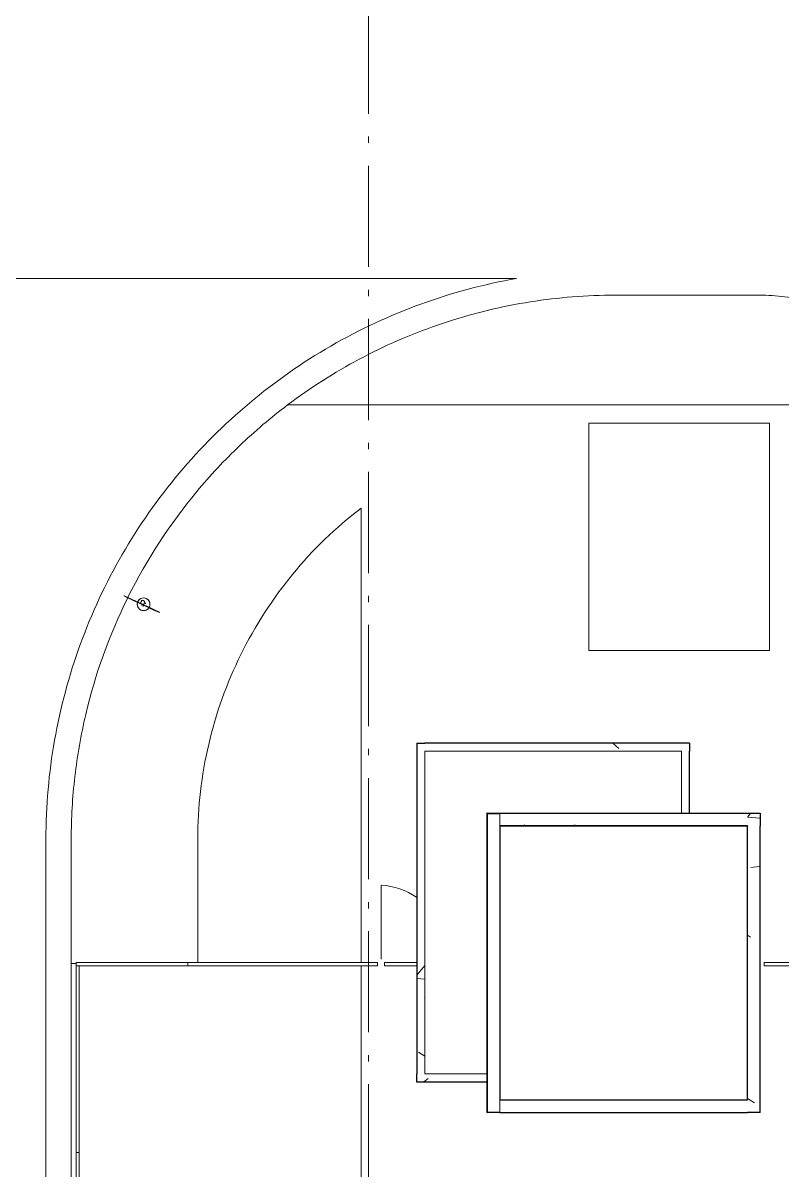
# Model space of a CAD drawing. Header units: metres. Extents: x -55 to 260, y -121 to 64.
# Drawn here: x -17.66 to -5.66, y 28.05 to 46.18 of the extents above; entities that cross this region are included whole.
import ezdxf

# ---------------------------------------------------------------- set-up
doc = ezdxf.new("R2010")
doc.units = ezdxf.units.M
doc.linetypes.add('01_Grid', pattern=[2.32, 1.6, -0.36, 0, -0.36])
for name, color, linetype, lineweight in [('0-1', 7, 'Continuous', 5), ('03EJES-1', 1, '01_Grid', 5), ('06MUR-1', 253, 'Continuous', 5), ('06MUR-2', 53, 'Continuous', 25), ('06MUREXT-1', 9, 'Continuous', 15), ('45ESTAC-1', 253, 'Continuous', 5), ('46BANQ-1', 253, 'Continuous', 5), ('54ESTRUCTURA-1', 43, 'Continuous', 13), ('55BARANDAL-1', 253, 'Continuous', 5), ('70LINEA-1', 254, 'Continuous', 5), ('70LINEA_0_25-1', 9, 'Continuous', 15)]:
    doc.layers.add(name, color=color, linetype=linetype, lineweight=lineweight)
pattern_1 = [(50, (0, 0), (2.9148, -0.25534), [0.3048, -3.353]), (355, (0, 0), (-0.5639, 3.05678), [0.24384, -2.682]), (100.451, (0.243, -0.0213), (2.35075, 2.8019), [0.25904, -2.849]), (46.184, (0, 0.8128), (4.33666, -0.6728), [0.4572, -5.029]), (96.636, (0.3614, 0.7567), (3.798, 3.9584), [0.38856, -4.274]), (351.184, (0, 0.813), (3.7986, 3.9586), [0.36576, -4.023]), (21, (0.4064, 0.6096), (2.42556, -1.63645), [0.3048, -3.353]), (326, (0.4064, 0.6096), (0.98876, 2.9469), [0.24384, -2.682]), (71.451, (0.6086, 0.4733), (3.4144, 1.31093), [0.25904, -2.849]), (37.5, (0, 0), (0.04956, 1.3527), [0.13411, -2.516, 0.13411, -2.589, -2.692]), (37.5, (0, 0), (0.04956, 1.3527), [-5.373, 0.13411, -2.558]), (7.5, (0, 0), (1.06888, 1.60323), [0.13411, -1.418, 0.13411, -2.455, -1.026]), (7.5, (0, 0), (1.06888, 1.60323), [-4.141, 0.13411, -0.89205]), (327.5, (-0.9063, 0), (2.169315, -0.091976), [0.13411, -0.88189, 0.13411, -3.036, -4.206]), (327.5, (-0.9063, 0), (2.169315, -0.091976), [-4.186, 0.13411, -4.072]), (317.5, (-1.313, 0), (2.37031, 0.40642), [0.13411, -1.187, 0.13411, -1.971, -2.987]), (317.5, (-1.313, 0), (2.37031, 0.40642), [-3.426, 0.13411, -2.853])]

# ---------------------------------------------------------------- blocks, each defined once
blk = doc.blocks.new('Railing - Railing-7535622-A1 _ A700')
at = {"layer": '55BARANDAL-1'}
for p, q in [((-16.816, 31.275), (-16.816, 28.326)), ((-16.766, 28.326), (-16.766, 31.275)), ((-16.766, 28.326), (-16.816, 28.326))]:
    blk.add_line(p, q, dxfattribs=at)
blk = doc.blocks.new('Railing - Railing-7671008-A1 _ A700')
at = {"layer": '55BARANDAL-1'}
for p, q in [((-15.051, 31.275), (-15.051, 31.326)), ((-12.051, 31.326), (-15.051, 31.326)), ((-15.051, 31.275), (-12.051, 31.275)), ((-12.051, 31.326), (-12.051, 31.275))]:
    blk.add_line(p, q, dxfattribs=at)
blk = doc.blocks.new('Railing - Railing-7671147-A1 _ A700')
at = {"layer": '55BARANDAL-1'}
for p, q in [((-16.816, 31.275), (-16.816, 31.326)), ((-15.051, 31.326), (-16.816, 31.326)), ((-16.816, 31.275), (-15.051, 31.275)), ((-15.051, 31.326), (-15.051, 31.275))]:
    blk.add_line(p, q, dxfattribs=at)
blk = doc.blocks.new('Railing - Railing-7671262-A1 _ A700')
at = {"layer": '55BARANDAL-1'}
for p, q in [((-11.941, 31.275), (-11.941, 31.326)), ((-11.43, 31.326), (-11.941, 31.326)), ((-11.941, 31.275), (-11.43, 31.275))]:
    blk.add_line(p, q, dxfattribs=at)
blk = doc.blocks.new('Railing - Railing-7673697-A1 _ A700')
at = {"layer": '55BARANDAL-1'}
for p, q in [((-5.941, 31.275), (-5.941, 31.326)), ((-4.254, 31.326), (-5.941, 31.326)), ((-5.941, 31.275), (-4.254, 31.275)), ((-4.254, 31.326), (-4.254, 31.275))]:
    blk.add_line(p, q, dxfattribs=at)
blk = doc.blocks.new('Railing - Railing-7675498-A1 _ A700')
at = {"layer": '55BARANDAL-1'}
for p, q in [((-16.816, 28.326), (-16.766, 28.326)), ((-16.816, 28.326), (-16.816, 25.326)), ((-16.766, 25.326), (-16.766, 28.326)), ((-16.766, 25.326), (-16.816, 25.326))]:
    blk.add_line(p, q, dxfattribs=at)
blk = doc.blocks.new('Sign - Stop - 30 Km_h-V261-A1 _ A700')
at = {"layer": '45ESTAC-1'}
for p, q in [((-16.058, 37.127), (-16.059, 37.126)), ((-15.895, 37.051), (-16.059, 37.126)), ((-16.059, 37.126), (-16.057, 37.122)), ((-16.057, 37.123), (-16.058, 37.127)), ((-16.058, 37.127), (-15.895, 37.052)), ((-16.021, 37.106), (-16.057, 37.123)), ((-16.057, 37.123), (-16.057, 37.122)), ((-16.057, 37.122), (-16.018, 37.104)), ((-16.039, 37.114), (-16.04, 37.117)), ((-16.04, 37.117), (-15.888, 37.048)), ((-16.018, 37.104), (-16.039, 37.114)), ((-16.021, 37.106), (-16.022, 37.109)), ((-16.022, 37.109), (-15.88, 37.044)), ((-16.019, 37.103), (-16.018, 37.104)), ((-16.019, 37.103), (-16.002, 37.095)), ((-15.969, 37.081), (-16.019, 37.103)), ((-16.018, 37.104), (-15.968, 37.083)), ((-16.002, 37.095), (-15.989, 37.089)), ((-15.992, 37.091), (-15.983, 37.087)), ((-15.989, 37.089), (-15.93, 37.062)), ((-15.983, 37.087), (-15.968, 37.08)), ((-15.936, 37.065), (-15.983, 37.087)), ((-15.968, 37.083), (-15.969, 37.081)), ((-15.969, 37.082), (-15.951, 37.074)), ((-15.952, 37.073), (-15.969, 37.081)), ((-15.969, 37.08), (-15.892, 37.043)), ((-15.968, 37.083), (-15.951, 37.075)), ((-15.967, 37.082), (-15.968, 37.08)), ((-15.968, 37.08), (-15.96, 37.077)), ((-15.959, 37.079), (-15.967, 37.082)), ((-15.96, 37.077), (-15.959, 37.079)), ((-15.96, 37.077), (-15.95, 37.072)), ((-15.951, 37.075), (-15.959, 37.079)), ((-15.951, 37.075), (-15.952, 37.073)), ((-15.9, 37.047), (-15.952, 37.073)), ((-15.951, 37.075), (-15.899, 37.049)), ((-15.95, 37.072), (-15.936, 37.065)), ((-15.91, 37.053), (-15.943, 37.068)), ((-15.922, 37.059), (-15.936, 37.065)), ((-15.93, 37.062), (-15.916, 37.055)), ((-15.916, 37.055), (-15.9, 37.047)), ((-15.899, 37.049), (-15.9, 37.047)), ((-15.877, 37.037), (-15.899, 37.048)), ((-15.884, 37.04), (-15.899, 37.047)), ((-15.895, 37.052), (-15.663, 36.944)), ((-15.895, 37.052), (-15.895, 37.051)), ((-15.663, 36.943), (-15.895, 37.051)), ((-15.892, 37.043), (-15.78, 36.991)), ((-15.888, 37.048), (-15.67, 36.946)), ((-15.78, 36.992), (-15.884, 37.04)), ((-15.881, 37.043), (-15.882, 37.041)), ((-15.866, 37.034), (-15.882, 37.041)), ((-15.882, 37.041), (-15.881, 37.039)), ((-15.88, 37.04), (-15.881, 37.043)), ((-15.881, 37.043), (-15.865, 37.035)), ((-15.881, 37.039), (-15.88, 37.04)), ((-15.881, 37.039), (-15.796, 36.999)), ((-15.88, 37.044), (-15.678, 36.949)), ((-15.865, 37.033), (-15.88, 37.04)), ((-15.865, 37.032), (-15.877, 37.037)), ((-15.865, 37.035), (-15.866, 37.034)), ((-15.865, 37.031), (-15.866, 37.034)), ((-15.865, 37.035), (-15.864, 37.033)), ((-15.864, 37.033), (-15.865, 37.031)), ((-15.796, 36.999), (-15.865, 37.031)), ((-15.864, 37.033), (-15.796, 37.001)), ((-15.796, 37.001), (-15.795, 37.001)), ((-15.796, 37.001), (-15.796, 36.999)), ((-15.796, 36.999), (-15.796, 36.999)), ((-15.78, 36.992), (-15.796, 36.999)), ((-15.789, 37.008), (-15.772, 36.971)), ((-15.786, 36.998), (-15.787, 36.996)), ((-15.686, 36.949), (-15.787, 36.996)), ((-15.787, 36.996), (-15.744, 36.976)), ((-15.786, 36.998), (-15.685, 36.951)), ((-15.716, 36.997), (-15.733, 37.034)), ((-15.653, 37.025), (-15.657, 37.034)), ((-15.838, 36.948), (-15.834, 36.94)), ((-15.667, 36.939), (-15.778, 36.991)), ((-15.675, 36.943), (-15.778, 36.991)), ((-15.778, 36.99), (-15.659, 36.935)), ((-15.744, 36.976), (-15.743, 36.974)), ((-15.743, 36.974), (-15.742, 36.976)), ((-15.743, 36.974), (-15.727, 36.967)), ((-15.727, 36.967), (-15.728, 36.969)), ((-15.728, 36.969), (-15.686, 36.949)), ((-15.727, 36.969), (-15.727, 36.967)), ((-15.685, 36.951), (-15.686, 36.949)), ((-15.686, 36.949), (-15.686, 36.949)), ((-15.685, 36.951), (-15.685, 36.951)), ((-15.678, 36.949), (-15.534, 36.881)), ((-15.532, 36.878), (-15.675, 36.943)), ((-15.67, 36.946), (-15.516, 36.872)), ((-15.667, 36.94), (-15.666, 36.941)), ((-15.667, 36.94), (-15.663, 36.937)), ((-15.663, 36.938), (-15.667, 36.94)), ((-15.514, 36.869), (-15.667, 36.939)), ((-15.666, 36.941), (-15.662, 36.94)), ((-15.662, 36.939), (-15.666, 36.941)), ((-15.663, 36.944), (-15.497, 36.865)), ((-15.663, 36.943), (-15.663, 36.944)), ((-15.498, 36.864), (-15.663, 36.943)), ((-15.662, 36.94), (-15.663, 36.938)), ((-15.662, 36.939), (-15.663, 36.937)), ((-15.657, 36.936), (-15.663, 36.938)), ((-15.663, 36.937), (-15.65, 36.931)), ((-15.662, 36.94), (-15.656, 36.937)), ((-15.649, 36.933), (-15.662, 36.939)), ((-15.659, 36.935), (-15.496, 36.861)), ((-15.656, 36.937), (-15.657, 36.936)), ((-15.649, 36.932), (-15.657, 36.936)), ((-15.656, 36.937), (-15.648, 36.934)), ((-15.65, 36.934), (-15.651, 36.932)), ((-15.651, 36.932), (-15.648, 36.931)), ((-15.647, 36.93), (-15.651, 36.932)), ((-15.65, 36.934), (-15.647, 36.932)), ((-15.647, 36.933), (-15.65, 36.934)), ((-15.649, 36.933), (-15.65, 36.931)), ((-15.65, 36.931), (-15.641, 36.927)), ((-15.648, 36.934), (-15.649, 36.932)), ((-15.64, 36.928), (-15.649, 36.933)), ((-15.639, 36.928), (-15.649, 36.932)), ((-15.648, 36.934), (-15.639, 36.929)), ((-15.647, 36.933), (-15.648, 36.931)), ((-15.648, 36.931), (-15.638, 36.927)), ((-15.637, 36.928), (-15.647, 36.933)), ((-15.647, 36.932), (-15.636, 36.927)), ((-15.647, 36.932), (-15.647, 36.93)), ((-15.637, 36.925), (-15.647, 36.93)), ((-15.64, 36.928), (-15.641, 36.927)), ((-15.641, 36.927), (-15.629, 36.921)), ((-15.629, 36.923), (-15.64, 36.928)), ((-15.639, 36.929), (-15.628, 36.924)), ((-15.639, 36.929), (-15.639, 36.928)), ((-15.629, 36.923), (-15.639, 36.928)), ((-15.637, 36.928), (-15.638, 36.927)), ((-15.638, 36.927), (-15.623, 36.92)), ((-15.622, 36.921), (-15.637, 36.928)), ((-15.636, 36.927), (-15.637, 36.925)), ((-15.621, 36.918), (-15.637, 36.925)), ((-15.636, 36.927), (-15.621, 36.919)), ((-15.628, 36.924), (-15.629, 36.923)), ((-15.617, 36.917), (-15.629, 36.923)), ((-15.616, 36.917), (-15.629, 36.923)), ((-15.629, 36.923), (-15.629, 36.921)), ((-15.629, 36.921), (-15.617, 36.915)), ((-15.628, 36.924), (-15.616, 36.919)), ((-15.623, 36.92), (-15.622, 36.921)), ((-15.623, 36.92), (-15.604, 36.911)), ((-15.603, 36.912), (-15.622, 36.921)), ((-15.621, 36.919), (-15.602, 36.911)), ((-15.621, 36.919), (-15.621, 36.918)), ((-15.603, 36.909), (-15.621, 36.918)), ((-15.616, 36.919), (-15.617, 36.917)), ((-15.604, 36.911), (-15.617, 36.917)), ((-15.616, 36.917), (-15.617, 36.915)), ((-15.617, 36.915), (-15.603, 36.909)), ((-15.616, 36.919), (-15.603, 36.913)), ((-15.602, 36.91), (-15.616, 36.917)), ((-15.603, 36.913), (-15.604, 36.911)), ((-15.603, 36.912), (-15.604, 36.911)), ((-15.587, 36.903), (-15.604, 36.911)), ((-15.604, 36.911), (-15.591, 36.905)), ((-15.603, 36.913), (-15.586, 36.905)), ((-15.59, 36.907), (-15.603, 36.912)), ((-15.602, 36.911), (-15.603, 36.909)), ((-15.602, 36.91), (-15.603, 36.909)), ((-15.603, 36.909), (-15.589, 36.902)), ((-15.584, 36.9), (-15.603, 36.909)), ((-15.602, 36.911), (-15.584, 36.902)), ((-15.588, 36.904), (-15.602, 36.91)), ((-15.59, 36.907), (-15.591, 36.905)), ((-15.591, 36.905), (-15.58, 36.9)), ((-15.579, 36.901), (-15.59, 36.907)), ((-15.588, 36.904), (-15.589, 36.902)), ((-15.589, 36.902), (-15.576, 36.897)), ((-15.576, 36.898), (-15.588, 36.904)), ((-15.586, 36.905), (-15.587, 36.903)), ((-15.572, 36.896), (-15.587, 36.903)), ((-15.586, 36.905), (-15.571, 36.898)), ((-15.584, 36.902), (-15.568, 36.895)), ((-15.584, 36.902), (-15.584, 36.9)), ((-15.569, 36.893), (-15.584, 36.9)), ((-15.579, 36.901), (-15.58, 36.9)), ((-15.58, 36.9), (-15.57, 36.895)), ((-15.569, 36.897), (-15.579, 36.901)), ((-15.565, 36.893), (-15.576, 36.898)), ((-15.576, 36.898), (-15.576, 36.897)), ((-15.576, 36.897), (-15.565, 36.892)), ((-15.571, 36.898), (-15.572, 36.896)), ((-15.559, 36.89), (-15.572, 36.896)), ((-15.571, 36.898), (-15.558, 36.891)), ((-15.569, 36.897), (-15.57, 36.895)), ((-15.57, 36.895), (-15.563, 36.892)), ((-15.562, 36.893), (-15.569, 36.897)), ((-15.568, 36.895), (-15.569, 36.893)), ((-15.559, 36.889), (-15.569, 36.893)), ((-15.568, 36.895), (-15.558, 36.891)), ((-15.555, 36.889), (-15.565, 36.893)), ((-15.565, 36.893), (-15.565, 36.892)), ((-15.565, 36.892), (-15.556, 36.887)), ((-15.562, 36.893), (-15.563, 36.892)), ((-15.563, 36.892), (-15.558, 36.889)), ((-15.557, 36.891), (-15.562, 36.893)), ((-15.558, 36.891), (-15.559, 36.889)), ((-15.558, 36.891), (-15.559, 36.89)), ((-15.548, 36.885), (-15.559, 36.89)), ((-15.556, 36.888), (-15.559, 36.889)), ((-15.558, 36.891), (-15.555, 36.889)), ((-15.558, 36.891), (-15.548, 36.887)), ((-15.557, 36.891), (-15.558, 36.889)), ((-15.558, 36.889), (-15.556, 36.888)), ((-15.555, 36.889), (-15.557, 36.891)), ((-15.555, 36.889), (-15.556, 36.888)), ((-15.555, 36.889), (-15.556, 36.887)), ((-15.556, 36.887), (-15.544, 36.882)), ((-15.543, 36.883), (-15.555, 36.889)), ((-15.548, 36.887), (-15.541, 36.883)), ((-15.548, 36.887), (-15.548, 36.885)), ((-15.542, 36.882), (-15.548, 36.885)), ((-15.543, 36.883), (-15.544, 36.882)), ((-15.544, 36.882), (-15.54, 36.88)), ((-15.539, 36.882), (-15.543, 36.883)), ((-15.541, 36.883), (-15.542, 36.882)), ((-15.54, 36.88), (-15.542, 36.882)), ((-15.541, 36.883), (-15.539, 36.882)), ((-15.539, 36.882), (-15.54, 36.88)), ((-15.534, 36.881), (-15.532, 36.878)), ((-15.496, 36.862), (-15.533, 36.879)), ((-15.516, 36.872), (-15.514, 36.869)), ((-15.497, 36.865), (-15.498, 36.864)), ((-15.496, 36.861), (-15.498, 36.864)), ((-15.497, 36.865), (-15.496, 36.862)), ((-15.496, 36.862), (-15.496, 36.861))]:
    blk.add_line(p, q, dxfattribs=at)
for centre, major_axis, start_param, end_param in [((-15.748, 36.991), (0.0905, 0.0426), 2.398674, 3.31202), ((-15.748, 36.991), (0.0905, 0.0426), 2.264822, 2.334336), ((-15.748, 36.991), (0.0905, 0.0426), 6.104547, 8.548008), ((-15.761, 37.021), (0.028, 0.0132), 2.264822, 3.31202), ((-15.761, 37.021), (0.028, 0.0132), 5.930014, 8.548008), ((-15.761, 37.021), (0.028, 0.0132), 4.882816, 5.144616), ((-15.761, 37.021), (0.028, 0.0132), 5.144616, 5.406415), ((-15.761, 37.021), (0.028, 0.0132), 5.406415, 5.668214), ((-15.761, 37.021), (0.028, 0.0132), 5.668214, 5.930014), ((-15.748, 36.991), (0.028, 0.0132), 6.034733, 6.540386), ((-15.748, 36.991), (0.0905, 0.0426), 5.755481, 6.104547), ((-15.748, 36.991), (0.0905, 0.0426), 3.31202, 3.661086), ((-15.748, 36.991), (0.0905, 0.0426), 3.661086, 5.057349), ((-15.748, 36.991), (0.028, 0.0132), 2.927573, 3.141593), ((-15.761, 37.021), (0.028, 0.0132), 4.359217, 4.621017), ((-15.748, 36.991), (0.028, 0.0132), 3.936669, 4.149778), ((-15.761, 37.021), (0.028, 0.0132), 4.621017, 4.882816), ((-15.748, 36.991), (0.0905, 0.0426), 5.057349, 5.275819), ((-15.748, 36.991), (0.0905, 0.0426), 5.321403, 5.406415), ((-15.748, 36.991), (0.0905, 0.0426), 5.406415, 5.755481)]:
    blk.add_ellipse(centre, major_axis=major_axis, ratio=0.9999, start_param=start_param, end_param=end_param, dxfattribs=at)
blk = doc.blocks.new('22011_AR_rvt-1-A1 _ A700')
at = {"layer": '06MUR-1'}
h = blk.add_hatch(dxfattribs=at)
h.set_pattern_fill('FP_1', color=256, style=0, pattern_type=2)
h.set_pattern_definition(pattern_1)
h.paths.add_polyline_path([(-11.43, 29.566), (-11.303, 29.566), (-11.303, 34.796), (-11.43, 34.796), (-11.43, 30.65)])
h = blk.add_hatch(dxfattribs=at)
h.set_pattern_fill('FP_1', color=256, style=0, pattern_type=2)
h.set_pattern_definition(pattern_1)
h.paths.add_polyline_path([(-7.249, 34.669), (-7.122, 34.669), (-7.122, 34.796), (-11.303, 34.796), (-11.303, 34.669), (-8.054, 34.669)])
h = blk.add_hatch(dxfattribs=at)
h.set_pattern_fill('FP_1', color=256, style=0, pattern_type=2)
h.set_pattern_definition(pattern_1)
h.paths.add_polyline_path([(-7.122, 34.796), (-7.122, 34.797), (-8.054, 34.796)])
h = blk.add_hatch(dxfattribs=at)
h.set_pattern_fill('FP_1', color=256, style=0, pattern_type=2)
h.set_pattern_definition(pattern_1)
h.paths.add_polyline_path([(-6.002, 33.686), (-6.002, 33.687), (-6.514, 33.686)])
h.paths.add_polyline_path([(-10.12, 33.686), (-10.12, 33.687), (-10.32, 33.686)])
h = blk.add_hatch(dxfattribs=at)
h.set_pattern_fill('FP_1', color=256, style=0, pattern_type=2)
h.set_pattern_definition(pattern_1)
h.paths.add_polyline_path([(-8.054, 33.486), (-6.002, 33.486), (-6.002, 33.686), (-10.12, 33.686), (-10.119, 33.486), (-9.595, 33.486)])
h = blk.add_hatch(dxfattribs=at)
h.set_pattern_fill('FP_1', color=256, style=0, pattern_type=2)
h.set_pattern_definition(pattern_1)
h.paths.add_polyline_path([(-6.002, 28.958), (-6.001, 28.958), (-6.002, 29.628)])
h.paths.add_polyline_path([(-6.002, 33.486), (-6.001, 33.486), (-6.002, 33.686)])
h = blk.add_hatch(dxfattribs=at)
h.set_pattern_fill('FP_1', color=256, style=0, pattern_type=2)
h.set_pattern_definition(pattern_1)
h.paths.add_polyline_path([(-6.203, 33.485), (-6.202, 33.486), (-6.514, 33.485)])
h = blk.add_hatch(dxfattribs=at)
h.set_pattern_fill('FP_1', color=256, style=0, pattern_type=2)
h.set_pattern_definition(pattern_1)
h.paths.add_polyline_path([(-6.002, 28.958), (-6.002, 33.486), (-6.202, 33.485), (-6.202, 28.958)])
h = blk.add_hatch(dxfattribs=at)
h.set_pattern_fill('FP_1', color=256, style=0, pattern_type=2)
h.set_pattern_definition(pattern_1)
h.paths.add_polyline_path([(-10.321, 29.439), (-10.32, 29.439), (-10.321, 29.566), (-11.43, 29.566), (-11.43, 29.439), (-11.135, 29.439)])
at = {"layer": '06MUR-2'}
for p, q in [((-11.43, 34.797), (-11.431, 34.797)), ((-11.431, 34.797), (-11.431, 34.796)), ((-11.431, 34.796), (-11.43, 34.796)), ((-11.43, 34.797), (-11.43, 34.796)), ((-11.43, 34.796), (-11.43, 29.566)), ((-11.43, 34.796), (-11.303, 34.796)), ((-7.122, 34.796), (-11.303, 34.796)), ((-7.121, 34.797), (-7.122, 34.797)), ((-7.122, 34.797), (-7.122, 34.796)), ((-7.121, 34.796), (-7.122, 34.796)), ((-7.122, 34.796), (-7.122, 34.669)), ((-7.122, 33.687), (-7.122, 34.669)), ((-7.121, 34.796), (-7.121, 34.797)), ((-10.32, 33.687), (-10.321, 33.687)), ((-10.321, 33.687), (-10.321, 33.686)), ((-10.321, 33.686), (-10.32, 33.686)), ((-10.32, 33.687), (-10.32, 33.686)), ((-10.32, 33.686), (-10.32, 29.566)), ((-10.32, 33.686), (-10.12, 33.686)), ((-10.119, 33.687), (-10.12, 33.687)), ((-10.12, 33.686), (-10.12, 33.687)), ((-10.12, 33.686), (-10.119, 33.686)), ((-7.249, 33.686), (-10.119, 33.686)), ((-7.249, 33.686), (-7.249, 33.687)), ((-7.122, 33.686), (-7.249, 33.686)), ((-7.122, 33.686), (-7.249, 33.686)), ((-7.122, 33.686), (-7.122, 33.687)), ((-7.122, 33.687), (-7.121, 33.687)), ((-6.002, 33.686), (-7.122, 33.686)), ((-6.001, 33.687), (-6.002, 33.687)), ((-6.002, 33.687), (-6.002, 33.686)), ((-6.001, 33.686), (-6.002, 33.686)), ((-6.002, 33.686), (-6.002, 33.486)), ((-6.001, 33.686), (-6.001, 33.687)), ((-10.12, 33.486), (-10.12, 29.158)), ((-10.12, 33.486), (-10.119, 33.486)), ((-6.202, 33.486), (-10.119, 33.486)), ((-6.202, 33.486), (-6.202, 33.485)), ((-6.202, 29.158), (-6.202, 33.485)), ((-6.002, 33.486), (-6.002, 33.485)), ((-6.002, 33.486), (-6.001, 33.486)), ((-6.002, 28.958), (-6.002, 33.485)), ((-6.001, 33.485), (-6.001, 33.486)), ((-11.43, 29.439), (-11.43, 29.566)), ((-10.321, 29.566), (-10.32, 29.566)), ((-10.32, 29.566), (-10.32, 29.439)), ((-10.32, 29.566), (-10.32, 29.439)), ((-11.431, 29.439), (-11.43, 29.439)), ((-11.431, 29.439), (-11.431, 29.438)), ((-11.431, 29.438), (-11.43, 29.438)), ((-11.43, 29.439), (-10.321, 29.439)), ((-11.43, 29.438), (-11.43, 29.439)), ((-10.321, 29.439), (-10.32, 29.439)), ((-10.321, 29.438), (-10.321, 29.439)), ((-10.32, 29.439), (-10.32, 28.958)), ((-10.119, 29.158), (-10.12, 29.158)), ((-10.119, 29.158), (-6.203, 29.158)), ((-6.202, 29.158), (-6.203, 29.158)), ((-10.32, 28.958), (-10.321, 28.958)), ((-10.321, 28.958), (-10.321, 28.957)), ((-10.321, 28.957), (-10.32, 28.957)), ((-10.32, 28.958), (-10.32, 28.957)), ((-10.12, 28.958), (-10.32, 28.958)), ((-10.119, 28.958), (-10.12, 28.958)), ((-10.12, 28.957), (-10.12, 28.958)), ((-10.12, 28.957), (-10.119, 28.957)), ((-10.119, 28.958), (-6.203, 28.958)), ((-6.202, 28.958), (-6.203, 28.958)), ((-6.203, 28.957), (-6.202, 28.957)), ((-6.002, 28.958), (-6.202, 28.958)), ((-6.202, 28.958), (-6.202, 28.957)), ((-6.002, 28.957), (-6.002, 28.958)), ((-6.001, 28.958), (-6.002, 28.958)), ((-6.002, 28.957), (-6.001, 28.957)), ((-6.001, 28.957), (-6.001, 28.958))]:
    blk.add_line(p, q, dxfattribs=at)
at = {"layer": '06MUREXT-1'}
for p, q in [((-11.303, 34.797), (-11.431, 34.797)), ((-11.431, 34.797), (-11.431, 29.566)), ((-7.121, 34.797), (-11.303, 34.797)), ((-11.303, 29.566), (-11.303, 34.669)), ((-11.303, 34.669), (-7.249, 34.669)), ((-7.249, 34.669), (-7.249, 33.687)), ((-7.121, 34.669), (-7.121, 34.797)), ((-7.121, 33.687), (-7.121, 34.669)), ((-10.119, 33.687), (-10.321, 33.687)), ((-10.321, 33.687), (-10.321, 29.566)), ((-7.249, 33.687), (-10.119, 33.687)), ((-6.001, 33.687), (-7.121, 33.687)), ((-6.001, 33.485), (-6.001, 33.687)), ((-10.119, 29.159), (-10.119, 33.485)), ((-10.119, 33.485), (-6.203, 33.485)), ((-6.203, 33.485), (-6.203, 29.159)), ((-6.001, 28.957), (-6.001, 33.485)), ((-11.431, 29.566), (-11.431, 29.438)), ((-10.321, 29.566), (-11.303, 29.566)), ((-11.431, 29.438), (-10.321, 29.438)), ((-10.321, 29.438), (-10.321, 28.957)), ((-6.203, 29.159), (-10.119, 29.159)), ((-10.321, 28.957), (-10.119, 28.957)), ((-10.119, 28.957), (-6.203, 28.957)), ((-6.203, 28.957), (-6.001, 28.957))]:
    blk.add_line(p, q, dxfattribs=at)
at = {"layer": '46BANQ-1'}
for p, q in [((-32.662, 42.142), (-9.852, 42.142)), ((-17.292, 33.278), (-17.292, 29.064)), ((-17.292, 29.064), (-17.292, 20.804))]:
    blk.add_line(p, q, dxfattribs=at)
blk.add_open_spline([(-9.852, 42.142), (-10.368, 42.051), (-11.383, 41.779), (-12.813, 41.113), (-14.105, 40.208), (-15.22, 39.093), (-16.125, 37.802), (-16.792, 36.372), (-17.2, 34.849), (-17.292, 33.802), (-17.292, 33.278)], degree=3, dxfattribs=at)
at = {"layer": '54ESTRUCTURA-1'}
for p, q in [((-11.303, 34.669), (-11.303, 29.566)), ((-7.249, 34.669), (-11.303, 34.669)), ((-7.249, 33.686), (-7.249, 34.669)), ((-6.002, 33.686), (-7.249, 33.686)), ((-6.002, 28.958), (-6.002, 33.686)), ((-11.303, 29.566), (-10.32, 29.566)), ((-10.32, 29.566), (-10.32, 28.958)), ((-10.32, 28.958), (-6.002, 28.958))]:
    blk.add_line(p, q, dxfattribs=at)
at = {"layer": '70LINEA-1'}
for p, q in [((-13.473, 40.142), (-3.514, 40.142)), ((-5.854, 39.855), (-8.712, 39.855)), ((-8.712, 39.855), (-8.712, 36.262)), ((-5.854, 36.262), (-5.854, 39.855)), ((-12.311, 31.326), (-12.311, 38.513)), ((-8.712, 36.262), (-5.854, 36.262)), ((-16.892, 31.314), (-16.892, 33.278)), ((-14.892, 33.278), (-14.892, 31.326)), ((-11.991, 31.381), (-11.991, 32.551)), ((-16.816, 31.314), (-16.892, 31.314)), ((-16.892, 20.804), (-16.892, 31.314)), ((-12.311, 20.453), (-12.311, 31.275))]:
    blk.add_line(p, q, dxfattribs=at)
blk.add_arc((-12.088, 31.355), 1.2, 56.8909, 85.3363, dxfattribs=at)
for points, knots in [([(-15.997, 37.097), (-15.995, 37.102), (-15.698, 37.7), (-15.149, 38.542), (-14.243, 39.512), (-13.738, 39.942), (-13.473, 40.142)], [-0.5021117, -0.5021117, -0.5021117, -0.5021117, -0.5, -0.25, -0.125, 0, 0, 0, 0]), ([(-16.892, 33.278), (-16.892, 33.609), (-16.853, 34.271), (-16.626, 35.572), (-16.29, 36.507), (-15.999, 37.094)], [-1, -1, -1, -1, -0.875, -0.75, -0.502456, -0.502456, -0.502456, -0.502456])]:
    blk.add_open_spline(points, degree=3, knots=knots, dxfattribs=at)
blk.add_open_spline([(-12.311, 38.513), (-12.711, 38.206), (-13.439, 37.501), (-14.263, 36.222), (-14.776, 34.789), (-14.892, 33.782), (-14.892, 33.278)], degree=3, dxfattribs=at)
at = {"layer": '70LINEA_0_25-1'}
for p, q in [((-10.32, 33.687), (-10.321, 33.687)), ((-10.321, 33.687), (-10.321, 28.957)), ((-10.32, 28.957), (-10.32, 33.687)), ((-10.32, 33.686), (-10.32, 28.958)), ((-10.12, 33.686), (-10.32, 33.686)), ((-10.12, 28.958), (-10.12, 33.686)), ((-10.12, 33.486), (-10.12, 29.158)), ((-10.119, 33.486), (-10.12, 33.486)), ((-10.119, 29.158), (-10.119, 33.486)), ((-10.12, 29.158), (-10.119, 29.158)), ((-10.321, 28.957), (-10.32, 28.957)), ((-10.32, 28.958), (-10.12, 28.958))]:
    blk.add_line(p, q, dxfattribs=at)
at = {"layer": '45ESTAC-1'}
blk.add_blockref('Sign - Stop - 30 Km_h-V261-A1 _ A700', (0, 0), dxfattribs=at)
at = {"layer": '55BARANDAL-1'}
for name in ['Railing - Railing-7671147-A1 _ A700', 'Railing - Railing-7535622-A1 _ A700', 'Railing - Railing-7671008-A1 _ A700', 'Railing - Railing-7671262-A1 _ A700', 'Railing - Railing-7673697-A1 _ A700', 'Railing - Railing-7675498-A1 _ A700']:
    blk.add_blockref(name, (0, 0), dxfattribs=at)
blk = doc.blocks.new('Sign - Stop - 30 Km_h-V653-A1 _ A700')
at = {"layer": '45ESTAC-1'}
for p, q in [((-16.058, 37.127), (-16.059, 37.126)), ((-15.895, 37.051), (-16.059, 37.126)), ((-16.059, 37.126), (-16.057, 37.122)), ((-16.057, 37.123), (-16.058, 37.127)), ((-16.058, 37.127), (-15.895, 37.052)), ((-16.021, 37.106), (-16.057, 37.123)), ((-16.057, 37.123), (-16.057, 37.122)), ((-16.057, 37.122), (-16.018, 37.104)), ((-16.039, 37.114), (-16.04, 37.117)), ((-16.04, 37.117), (-15.888, 37.048)), ((-16.018, 37.104), (-16.039, 37.114)), ((-16.021, 37.106), (-16.022, 37.109)), ((-16.022, 37.109), (-15.88, 37.044)), ((-16.019, 37.103), (-16.018, 37.104)), ((-16.019, 37.103), (-16.002, 37.095)), ((-15.969, 37.081), (-16.019, 37.103)), ((-16.018, 37.104), (-15.968, 37.083)), ((-16.002, 37.095), (-15.989, 37.089)), ((-15.992, 37.091), (-15.983, 37.087)), ((-15.989, 37.089), (-15.93, 37.062)), ((-15.983, 37.087), (-15.968, 37.08)), ((-15.936, 37.065), (-15.983, 37.087)), ((-15.968, 37.083), (-15.969, 37.081)), ((-15.969, 37.082), (-15.951, 37.074)), ((-15.952, 37.073), (-15.969, 37.081)), ((-15.969, 37.08), (-15.892, 37.043)), ((-15.968, 37.083), (-15.951, 37.075)), ((-15.967, 37.082), (-15.968, 37.08)), ((-15.968, 37.08), (-15.96, 37.077)), ((-15.959, 37.079), (-15.967, 37.082)), ((-15.96, 37.077), (-15.959, 37.079)), ((-15.96, 37.077), (-15.95, 37.072)), ((-15.951, 37.075), (-15.959, 37.079)), ((-15.951, 37.075), (-15.952, 37.073)), ((-15.9, 37.047), (-15.952, 37.073)), ((-15.951, 37.075), (-15.899, 37.049)), ((-15.95, 37.072), (-15.936, 37.065)), ((-15.91, 37.053), (-15.943, 37.068)), ((-15.922, 37.059), (-15.936, 37.065)), ((-15.93, 37.062), (-15.916, 37.055)), ((-15.916, 37.055), (-15.9, 37.047)), ((-15.899, 37.049), (-15.9, 37.047)), ((-15.877, 37.037), (-15.899, 37.048)), ((-15.884, 37.04), (-15.899, 37.047)), ((-15.895, 37.052), (-15.663, 36.944)), ((-15.895, 37.052), (-15.895, 37.051)), ((-15.663, 36.943), (-15.895, 37.051)), ((-15.892, 37.043), (-15.78, 36.991)), ((-15.888, 37.048), (-15.67, 36.946)), ((-15.78, 36.992), (-15.884, 37.04)), ((-15.881, 37.043), (-15.882, 37.041)), ((-15.866, 37.034), (-15.882, 37.041)), ((-15.882, 37.041), (-15.881, 37.039)), ((-15.88, 37.04), (-15.881, 37.043)), ((-15.881, 37.043), (-15.865, 37.035)), ((-15.881, 37.039), (-15.88, 37.04)), ((-15.881, 37.039), (-15.796, 36.999)), ((-15.88, 37.044), (-15.678, 36.949)), ((-15.865, 37.033), (-15.88, 37.04)), ((-15.865, 37.032), (-15.877, 37.037)), ((-15.865, 37.035), (-15.866, 37.034)), ((-15.865, 37.031), (-15.866, 37.034)), ((-15.865, 37.035), (-15.864, 37.033)), ((-15.864, 37.033), (-15.865, 37.031)), ((-15.796, 36.999), (-15.865, 37.031)), ((-15.864, 37.033), (-15.796, 37.001)), ((-15.796, 37.001), (-15.795, 37.001)), ((-15.796, 37.001), (-15.796, 36.999)), ((-15.796, 36.999), (-15.796, 36.999)), ((-15.78, 36.992), (-15.796, 36.999)), ((-15.789, 37.008), (-15.772, 36.971)), ((-15.786, 36.998), (-15.787, 36.996)), ((-15.686, 36.949), (-15.787, 36.996)), ((-15.787, 36.996), (-15.744, 36.976)), ((-15.786, 36.998), (-15.685, 36.951)), ((-15.716, 36.997), (-15.733, 37.034)), ((-15.653, 37.025), (-15.657, 37.034)), ((-15.838, 36.948), (-15.834, 36.94)), ((-15.667, 36.939), (-15.778, 36.991)), ((-15.675, 36.943), (-15.778, 36.991)), ((-15.778, 36.99), (-15.659, 36.935)), ((-15.744, 36.976), (-15.743, 36.974)), ((-15.743, 36.974), (-15.742, 36.976)), ((-15.743, 36.974), (-15.727, 36.967)), ((-15.727, 36.967), (-15.728, 36.969)), ((-15.728, 36.969), (-15.686, 36.949)), ((-15.727, 36.969), (-15.727, 36.967)), ((-15.685, 36.951), (-15.686, 36.949)), ((-15.686, 36.949), (-15.686, 36.949)), ((-15.685, 36.951), (-15.685, 36.951)), ((-15.678, 36.949), (-15.534, 36.881)), ((-15.532, 36.878), (-15.675, 36.943)), ((-15.67, 36.946), (-15.516, 36.872)), ((-15.667, 36.94), (-15.666, 36.941)), ((-15.667, 36.94), (-15.663, 36.937)), ((-15.663, 36.938), (-15.667, 36.94)), ((-15.514, 36.869), (-15.667, 36.939)), ((-15.666, 36.941), (-15.662, 36.94)), ((-15.662, 36.939), (-15.666, 36.941)), ((-15.663, 36.944), (-15.497, 36.865)), ((-15.663, 36.943), (-15.663, 36.944)), ((-15.498, 36.864), (-15.663, 36.943)), ((-15.662, 36.94), (-15.663, 36.938)), ((-15.662, 36.939), (-15.663, 36.937)), ((-15.657, 36.936), (-15.663, 36.938)), ((-15.663, 36.937), (-15.65, 36.931)), ((-15.662, 36.94), (-15.656, 36.937)), ((-15.649, 36.933), (-15.662, 36.939)), ((-15.659, 36.935), (-15.496, 36.861)), ((-15.656, 36.937), (-15.657, 36.936)), ((-15.649, 36.932), (-15.657, 36.936)), ((-15.656, 36.937), (-15.648, 36.934)), ((-15.65, 36.934), (-15.651, 36.932)), ((-15.651, 36.932), (-15.648, 36.931)), ((-15.647, 36.93), (-15.651, 36.932)), ((-15.65, 36.934), (-15.647, 36.932)), ((-15.647, 36.933), (-15.65, 36.934)), ((-15.649, 36.933), (-15.65, 36.931)), ((-15.65, 36.931), (-15.641, 36.927)), ((-15.648, 36.934), (-15.649, 36.932)), ((-15.64, 36.928), (-15.649, 36.933)), ((-15.639, 36.928), (-15.649, 36.932)), ((-15.648, 36.934), (-15.639, 36.929)), ((-15.647, 36.933), (-15.648, 36.931)), ((-15.648, 36.931), (-15.638, 36.927)), ((-15.637, 36.928), (-15.647, 36.933)), ((-15.647, 36.932), (-15.636, 36.927)), ((-15.647, 36.932), (-15.647, 36.93)), ((-15.637, 36.925), (-15.647, 36.93)), ((-15.64, 36.928), (-15.641, 36.927)), ((-15.641, 36.927), (-15.629, 36.921)), ((-15.629, 36.923), (-15.64, 36.928)), ((-15.639, 36.929), (-15.628, 36.924)), ((-15.639, 36.929), (-15.639, 36.928)), ((-15.629, 36.923), (-15.639, 36.928)), ((-15.637, 36.928), (-15.638, 36.927)), ((-15.638, 36.927), (-15.623, 36.92)), ((-15.622, 36.921), (-15.637, 36.928)), ((-15.636, 36.927), (-15.637, 36.925)), ((-15.621, 36.918), (-15.637, 36.925)), ((-15.636, 36.927), (-15.621, 36.919)), ((-15.628, 36.924), (-15.629, 36.923)), ((-15.617, 36.917), (-15.629, 36.923)), ((-15.616, 36.917), (-15.629, 36.923)), ((-15.629, 36.923), (-15.629, 36.921)), ((-15.629, 36.921), (-15.617, 36.915)), ((-15.628, 36.924), (-15.616, 36.919)), ((-15.623, 36.92), (-15.622, 36.921)), ((-15.623, 36.92), (-15.604, 36.911)), ((-15.603, 36.912), (-15.622, 36.921)), ((-15.621, 36.919), (-15.602, 36.911)), ((-15.621, 36.919), (-15.621, 36.918)), ((-15.603, 36.909), (-15.621, 36.918)), ((-15.616, 36.919), (-15.617, 36.917)), ((-15.604, 36.911), (-15.617, 36.917)), ((-15.616, 36.917), (-15.617, 36.915)), ((-15.617, 36.915), (-15.603, 36.909)), ((-15.616, 36.919), (-15.603, 36.913)), ((-15.602, 36.91), (-15.616, 36.917)), ((-15.603, 36.913), (-15.604, 36.911)), ((-15.603, 36.912), (-15.604, 36.911)), ((-15.587, 36.903), (-15.604, 36.911)), ((-15.604, 36.911), (-15.591, 36.905)), ((-15.603, 36.913), (-15.586, 36.905)), ((-15.59, 36.907), (-15.603, 36.912)), ((-15.602, 36.911), (-15.603, 36.909)), ((-15.602, 36.91), (-15.603, 36.909)), ((-15.603, 36.909), (-15.589, 36.902)), ((-15.584, 36.9), (-15.603, 36.909)), ((-15.602, 36.911), (-15.584, 36.902)), ((-15.588, 36.904), (-15.602, 36.91)), ((-15.59, 36.907), (-15.591, 36.905)), ((-15.591, 36.905), (-15.58, 36.9)), ((-15.579, 36.901), (-15.59, 36.907)), ((-15.588, 36.904), (-15.589, 36.902)), ((-15.589, 36.902), (-15.576, 36.897)), ((-15.576, 36.898), (-15.588, 36.904)), ((-15.586, 36.905), (-15.587, 36.903)), ((-15.572, 36.896), (-15.587, 36.903)), ((-15.586, 36.905), (-15.571, 36.898)), ((-15.584, 36.902), (-15.568, 36.895)), ((-15.584, 36.902), (-15.584, 36.9)), ((-15.569, 36.893), (-15.584, 36.9)), ((-15.579, 36.901), (-15.58, 36.9)), ((-15.58, 36.9), (-15.57, 36.895)), ((-15.569, 36.897), (-15.579, 36.901)), ((-15.565, 36.893), (-15.576, 36.898)), ((-15.576, 36.898), (-15.576, 36.897)), ((-15.576, 36.897), (-15.565, 36.892)), ((-15.571, 36.898), (-15.572, 36.896)), ((-15.559, 36.89), (-15.572, 36.896)), ((-15.571, 36.898), (-15.558, 36.891)), ((-15.569, 36.897), (-15.57, 36.895)), ((-15.57, 36.895), (-15.563, 36.892)), ((-15.562, 36.893), (-15.569, 36.897)), ((-15.568, 36.895), (-15.569, 36.893)), ((-15.559, 36.889), (-15.569, 36.893)), ((-15.568, 36.895), (-15.558, 36.891)), ((-15.555, 36.889), (-15.565, 36.893)), ((-15.565, 36.893), (-15.565, 36.892)), ((-15.565, 36.892), (-15.556, 36.887)), ((-15.562, 36.893), (-15.563, 36.892)), ((-15.563, 36.892), (-15.558, 36.889)), ((-15.557, 36.891), (-15.562, 36.893)), ((-15.558, 36.891), (-15.559, 36.889)), ((-15.558, 36.891), (-15.559, 36.89)), ((-15.548, 36.885), (-15.559, 36.89)), ((-15.556, 36.888), (-15.559, 36.889)), ((-15.558, 36.891), (-15.555, 36.889)), ((-15.558, 36.891), (-15.548, 36.887)), ((-15.557, 36.891), (-15.558, 36.889)), ((-15.558, 36.889), (-15.556, 36.888)), ((-15.555, 36.889), (-15.557, 36.891)), ((-15.555, 36.889), (-15.556, 36.888)), ((-15.555, 36.889), (-15.556, 36.887)), ((-15.556, 36.887), (-15.544, 36.882)), ((-15.543, 36.883), (-15.555, 36.889)), ((-15.548, 36.887), (-15.541, 36.883)), ((-15.548, 36.887), (-15.548, 36.885)), ((-15.542, 36.882), (-15.548, 36.885)), ((-15.543, 36.883), (-15.544, 36.882)), ((-15.544, 36.882), (-15.54, 36.88)), ((-15.539, 36.882), (-15.543, 36.883)), ((-15.541, 36.883), (-15.542, 36.882)), ((-15.54, 36.88), (-15.542, 36.882)), ((-15.541, 36.883), (-15.539, 36.882)), ((-15.539, 36.882), (-15.54, 36.88)), ((-15.534, 36.881), (-15.532, 36.878)), ((-15.496, 36.862), (-15.533, 36.879)), ((-15.516, 36.872), (-15.514, 36.869)), ((-15.497, 36.865), (-15.498, 36.864)), ((-15.496, 36.861), (-15.498, 36.864)), ((-15.497, 36.865), (-15.496, 36.862)), ((-15.496, 36.862), (-15.496, 36.861))]:
    blk.add_line(p, q, dxfattribs=at)
for centre, major_axis, start_param, end_param in [((-15.748, 36.991), (0.0905, 0.0426), 2.398674, 5.275819), ((-15.748, 36.991), (0.0905, 0.0426), 2.264822, 2.334336), ((-15.748, 36.991), (0.0905, 0.0426), 5.755481, 8.548008), ((-15.761, 37.021), (0.028, 0.0132), 2.264822, 3.31202), ((-15.761, 37.021), (0.028, 0.0132), 5.668214, 8.548008), ((-15.761, 37.021), (0.028, 0.0132), 4.882816, 5.144616), ((-15.761, 37.021), (0.028, 0.0132), 5.144616, 5.406415), ((-15.761, 37.021), (0.028, 0.0132), 5.406415, 5.668214), ((-15.748, 36.991), (0.028, 0.0132), 6.034733, 6.540386), ((-15.748, 36.991), (0.028, 0.0132), 2.927573, 3.141593), ((-15.761, 37.021), (0.028, 0.0132), 4.359217, 4.621017), ((-15.748, 36.991), (0.028, 0.0132), 3.936669, 4.149778), ((-15.761, 37.021), (0.028, 0.0132), 4.621017, 4.882816), ((-15.748, 36.991), (0.0905, 0.0426), 5.321403, 5.406415), ((-15.748, 36.991), (0.0905, 0.0426), 5.406415, 5.755481)]:
    blk.add_ellipse(centre, major_axis=major_axis, ratio=0.9999, start_param=start_param, end_param=end_param, dxfattribs=at)
blk = doc.blocks.new('22011_AR_rvt-2-A1 _ A700')
at = {"layer": '06MUR-1'}
h = blk.add_hatch(dxfattribs=at)
h.set_pattern_fill('FP_1', color=256, style=0, pattern_type=2)
h.set_pattern_definition(pattern_1)
h.paths.add_polyline_path([(-11.43, 29.566), (-11.303, 29.566), (-11.303, 34.796), (-11.43, 34.796), (-11.43, 30.65)])
h = blk.add_hatch(dxfattribs=at)
h.set_pattern_fill('FP_1', color=256, style=0, pattern_type=2)
h.set_pattern_definition(pattern_1)
h.paths.add_polyline_path([(-7.249, 34.669), (-7.122, 34.669), (-7.122, 34.796), (-11.303, 34.796), (-11.303, 34.669), (-8.054, 34.669)])
h = blk.add_hatch(dxfattribs=at)
h.set_pattern_fill('FP_1', color=256, style=0, pattern_type=2)
h.set_pattern_definition(pattern_1)
h.paths.add_polyline_path([(-6.002, 33.686), (-6.002, 33.687), (-6.514, 33.686)])
h.paths.add_polyline_path([(-10.12, 33.686), (-10.12, 33.687), (-10.32, 33.686)])
h = blk.add_hatch(dxfattribs=at)
h.set_pattern_fill('FP_1', color=256, style=0, pattern_type=2)
h.set_pattern_definition(pattern_1)
h.paths.add_polyline_path([(-8.054, 33.486), (-6.002, 33.486), (-6.002, 33.686), (-10.12, 33.686), (-10.119, 33.486), (-9.595, 33.486)])
h = blk.add_hatch(dxfattribs=at)
h.set_pattern_fill('FP_1', color=256, style=0, pattern_type=2)
h.set_pattern_definition(pattern_1)
h.paths.add_polyline_path([(-6.002, 28.958), (-6.001, 28.958), (-6.002, 29.628)])
h.paths.add_polyline_path([(-6.002, 33.486), (-6.001, 33.486), (-6.002, 33.686)])
h = blk.add_hatch(dxfattribs=at)
h.set_pattern_fill('FP_1', color=256, style=0, pattern_type=2)
h.set_pattern_definition(pattern_1)
h.paths.add_polyline_path([(-6.203, 33.485), (-6.202, 33.486), (-6.514, 33.485)])
h = blk.add_hatch(dxfattribs=at)
h.set_pattern_fill('FP_1', color=256, style=0, pattern_type=2)
h.set_pattern_definition(pattern_1)
h.paths.add_polyline_path([(-6.002, 28.958), (-6.002, 33.486), (-6.202, 33.485), (-6.202, 28.958)])
h = blk.add_hatch(dxfattribs=at)
h.set_pattern_fill('FP_1', color=256, style=0, pattern_type=2)
h.set_pattern_definition(pattern_1)
h.paths.add_polyline_path([(-10.32, 29.439), (-10.321, 29.566), (-11.43, 29.566), (-11.43, 29.439), (-10.321, 29.439)])
h = blk.add_hatch(dxfattribs=at)
h.set_pattern_fill('FP_1', color=256, style=0, pattern_type=2)
h.set_pattern_definition(pattern_1)
h.paths.add_polyline_path([(-10.321, 29.438), (-10.321, 29.439), (-11.135, 29.438)])
at = {"layer": '06MUR-2'}
for p, q in [((-11.43, 34.797), (-11.431, 34.797)), ((-11.431, 34.797), (-11.431, 34.796)), ((-11.431, 34.796), (-11.43, 34.796)), ((-11.43, 34.797), (-11.43, 34.796)), ((-11.43, 34.796), (-11.43, 29.566)), ((-11.43, 34.796), (-11.303, 34.796)), ((-7.122, 34.796), (-11.303, 34.796)), ((-7.121, 34.797), (-7.122, 34.797)), ((-7.122, 34.797), (-7.122, 34.796)), ((-7.121, 34.796), (-7.122, 34.796)), ((-7.122, 34.796), (-7.122, 34.669)), ((-7.122, 33.687), (-7.122, 34.669)), ((-7.121, 34.796), (-7.121, 34.797)), ((-10.32, 33.687), (-10.321, 33.687)), ((-10.321, 33.687), (-10.321, 33.686)), ((-10.321, 33.686), (-10.32, 33.686)), ((-10.32, 33.687), (-10.32, 33.686)), ((-10.32, 33.686), (-10.32, 29.566)), ((-10.32, 33.686), (-10.12, 33.686)), ((-10.119, 33.687), (-10.12, 33.687)), ((-10.12, 33.686), (-10.12, 33.687)), ((-10.12, 33.686), (-10.119, 33.686)), ((-7.249, 33.686), (-10.119, 33.686)), ((-7.249, 33.686), (-7.249, 33.687)), ((-7.122, 33.686), (-7.249, 33.686)), ((-7.122, 33.686), (-7.249, 33.686)), ((-7.122, 33.686), (-7.122, 33.687)), ((-7.122, 33.687), (-7.121, 33.687)), ((-6.002, 33.686), (-7.122, 33.686)), ((-6.001, 33.687), (-6.002, 33.687)), ((-6.002, 33.687), (-6.002, 33.686)), ((-6.001, 33.686), (-6.002, 33.686)), ((-6.002, 33.686), (-6.002, 33.486)), ((-6.001, 33.686), (-6.001, 33.687)), ((-10.12, 33.486), (-10.12, 29.158)), ((-10.12, 33.486), (-10.119, 33.486)), ((-6.202, 33.486), (-10.119, 33.486)), ((-6.202, 33.486), (-6.202, 33.485)), ((-6.202, 29.158), (-6.202, 33.485)), ((-6.002, 33.486), (-6.002, 33.485)), ((-6.002, 33.486), (-6.001, 33.486)), ((-6.002, 28.958), (-6.002, 33.485)), ((-6.001, 33.485), (-6.001, 33.486)), ((-11.43, 29.439), (-11.43, 29.566)), ((-10.321, 29.566), (-10.32, 29.566)), ((-10.32, 29.566), (-10.32, 29.439)), ((-10.32, 29.566), (-10.32, 29.439)), ((-11.431, 29.439), (-11.43, 29.439)), ((-11.431, 29.439), (-11.431, 29.438)), ((-11.431, 29.438), (-11.43, 29.438)), ((-11.43, 29.439), (-10.321, 29.439)), ((-11.43, 29.438), (-11.43, 29.439)), ((-10.321, 29.439), (-10.32, 29.439)), ((-10.321, 29.438), (-10.321, 29.439)), ((-10.32, 29.439), (-10.32, 28.958)), ((-10.119, 29.158), (-10.12, 29.158)), ((-10.119, 29.158), (-6.203, 29.158)), ((-6.202, 29.158), (-6.203, 29.158)), ((-10.32, 28.958), (-10.321, 28.958)), ((-10.321, 28.958), (-10.321, 28.957)), ((-10.321, 28.957), (-10.32, 28.957)), ((-10.32, 28.958), (-10.32, 28.957)), ((-10.12, 28.958), (-10.32, 28.958)), ((-10.119, 28.958), (-10.12, 28.958)), ((-10.12, 28.957), (-10.12, 28.958)), ((-10.12, 28.957), (-10.119, 28.957)), ((-10.119, 28.958), (-6.203, 28.958)), ((-6.202, 28.958), (-6.203, 28.958)), ((-6.203, 28.957), (-6.202, 28.957)), ((-6.002, 28.958), (-6.202, 28.958)), ((-6.202, 28.958), (-6.202, 28.957)), ((-6.002, 28.957), (-6.002, 28.958)), ((-6.001, 28.958), (-6.002, 28.958)), ((-6.002, 28.957), (-6.001, 28.957)), ((-6.001, 28.957), (-6.001, 28.958))]:
    blk.add_line(p, q, dxfattribs=at)
at = {"layer": '06MUREXT-1'}
for p, q in [((-11.303, 34.797), (-11.431, 34.797)), ((-11.431, 34.797), (-11.431, 29.566)), ((-7.121, 34.797), (-11.303, 34.797)), ((-11.303, 29.566), (-11.303, 34.669)), ((-11.303, 34.669), (-7.249, 34.669)), ((-7.249, 34.669), (-7.249, 33.687)), ((-7.121, 34.669), (-7.121, 34.797)), ((-7.121, 33.687), (-7.121, 34.669)), ((-10.119, 33.687), (-10.321, 33.687)), ((-10.321, 33.687), (-10.321, 29.566)), ((-7.249, 33.687), (-10.119, 33.687)), ((-6.001, 33.687), (-7.121, 33.687)), ((-6.001, 33.485), (-6.001, 33.687)), ((-10.119, 29.159), (-10.119, 33.485)), ((-10.119, 33.485), (-6.203, 33.485)), ((-6.203, 33.485), (-6.203, 29.159)), ((-6.001, 28.957), (-6.001, 33.485)), ((-11.431, 29.566), (-11.431, 29.438)), ((-10.321, 29.566), (-11.303, 29.566)), ((-11.431, 29.438), (-10.321, 29.438)), ((-10.321, 29.438), (-10.321, 28.957)), ((-6.203, 29.159), (-10.119, 29.159)), ((-10.321, 28.957), (-10.119, 28.957)), ((-10.119, 28.957), (-6.203, 28.957)), ((-6.203, 28.957), (-6.001, 28.957))]:
    blk.add_line(p, q, dxfattribs=at)
at = {"layer": '46BANQ-1'}
for p, q in [((-32.662, 42.142), (-9.852, 42.142)), ((-17.292, 33.278), (-17.292, 29.064)), ((-17.292, 29.064), (-17.292, 20.804))]:
    blk.add_line(p, q, dxfattribs=at)
blk.add_open_spline([(-9.852, 42.142), (-10.368, 42.051), (-11.383, 41.779), (-12.813, 41.113), (-14.105, 40.208), (-15.22, 39.093), (-16.125, 37.802), (-16.792, 36.372), (-17.2, 34.849), (-17.292, 33.802), (-17.292, 33.278)], degree=3, dxfattribs=at)
at = {"layer": '54ESTRUCTURA-1'}
for p, q in [((-11.303, 34.669), (-11.303, 29.566)), ((-7.249, 34.669), (-11.303, 34.669)), ((-7.249, 33.686), (-7.249, 34.669)), ((-6.002, 33.686), (-7.249, 33.686)), ((-6.002, 28.958), (-6.002, 33.686)), ((-11.303, 29.566), (-10.32, 29.566)), ((-10.32, 29.566), (-10.32, 28.958)), ((-10.32, 28.958), (-6.002, 28.958))]:
    blk.add_line(p, q, dxfattribs=at)
at = {"layer": '70LINEA-1'}
for p, q in [((-8.463, 41.876), (-5.965, 41.876)), ((-3.514, 40.142), (-13.473, 40.142)), ((-13.473, 40.142), (-3.514, 40.142)), ((-5.854, 39.855), (-8.712, 39.855)), ((-8.712, 39.855), (-8.712, 36.262)), ((-5.854, 36.262), (-5.854, 39.855)), ((-12.311, 31.326), (-12.311, 38.513)), ((-8.712, 36.262), (-5.854, 36.262)), ((-16.892, 31.314), (-16.892, 33.278)), ((-14.892, 33.278), (-14.892, 31.326)), ((-11.991, 31.381), (-11.991, 32.551)), ((-16.816, 31.314), (-16.892, 31.314)), ((-16.892, 20.804), (-16.892, 31.314)), ((-12.311, 20.453), (-12.311, 31.275))]:
    blk.add_line(p, q, dxfattribs=at)
blk.add_arc((-12.088, 31.355), 1.2, 56.8909, 85.3363, dxfattribs=at)
for points in [[(-13.473, 40.142), (-13.115, 40.412), (-12.355, 40.897), (-11.116, 41.438), (-9.808, 41.779), (-8.912, 41.867), (-8.463, 41.876)], [(-12.311, 38.513), (-12.711, 38.206), (-13.439, 37.501), (-14.263, 36.222), (-14.776, 34.789), (-14.892, 33.782), (-14.892, 33.278)]]:
    blk.add_open_spline(points, degree=3, dxfattribs=at)
for points, knots in [([(-5.965, 41.876), (-5.832, 41.876), (-5.565, 41.855), (-5.044, 41.733), (-4.44, 41.432), (-3.955, 40.963), (-3.666, 40.512), (-3.558, 40.268), (-3.514, 40.142)], [-1, -1, -1, -1, -0.875, -0.75, -0.5, -0.25, -0.125, 0, 0, 0, 0]), ([(-15.997, 37.097), (-15.995, 37.102), (-15.698, 37.7), (-15.149, 38.542), (-14.243, 39.512), (-13.738, 39.942), (-13.473, 40.142)], [-0.5021117, -0.5021117, -0.5021117, -0.5021117, -0.5, -0.25, -0.125, 0, 0, 0, 0]), ([(-16.892, 33.278), (-16.892, 33.609), (-16.853, 34.271), (-16.626, 35.572), (-16.29, 36.507), (-15.999, 37.094)], [-1, -1, -1, -1, -0.875, -0.75, -0.502456, -0.502456, -0.502456, -0.502456])]:
    blk.add_open_spline(points, degree=3, knots=knots, dxfattribs=at)
at = {"layer": '70LINEA_0_25-1'}
for p, q in [((-10.32, 33.687), (-10.321, 33.687)), ((-10.321, 33.687), (-10.321, 28.957)), ((-10.32, 28.957), (-10.32, 33.687)), ((-10.32, 33.686), (-10.32, 28.958)), ((-10.12, 33.686), (-10.32, 33.686)), ((-10.12, 28.958), (-10.12, 33.686)), ((-10.12, 33.486), (-10.12, 29.158)), ((-10.119, 33.486), (-10.12, 33.486)), ((-10.119, 29.158), (-10.119, 33.486)), ((-10.12, 29.158), (-10.119, 29.158)), ((-10.321, 28.957), (-10.32, 28.957)), ((-10.32, 28.958), (-10.12, 28.958))]:
    blk.add_line(p, q, dxfattribs=at)
at = {"layer": '45ESTAC-1'}
blk.add_blockref('Sign - Stop - 30 Km_h-V653-A1 _ A700', (0, 0), dxfattribs=at)
at = {"layer": '55BARANDAL-1'}
for name in ['Railing - Railing-7671147-A1 _ A700', 'Railing - Railing-7535622-A1 _ A700', 'Railing - Railing-7671008-A1 _ A700', 'Railing - Railing-7671262-A1 _ A700', 'Railing - Railing-7673697-A1 _ A700', 'Railing - Railing-7675498-A1 _ A700']:
    blk.add_blockref(name, (0, 0), dxfattribs=at)

msp = doc.modelspace()

# ---------------------------------------------------------------- linework, layer by layer
at = {"layer": '03EJES-1'}
msp.add_line((-12.192, -117.3961), (-12.192, 60.3168), dxfattribs=at)

# ---------------------------------------------------------------- block references
at = {"layer": '0-1'}
for name in ['22011_AR_rvt-2-A1 _ A700', '22011_AR_rvt-1-A1 _ A700']:
    msp.add_blockref(name, (0, 0), dxfattribs=at)

doc.saveas('drawing.dxf')
